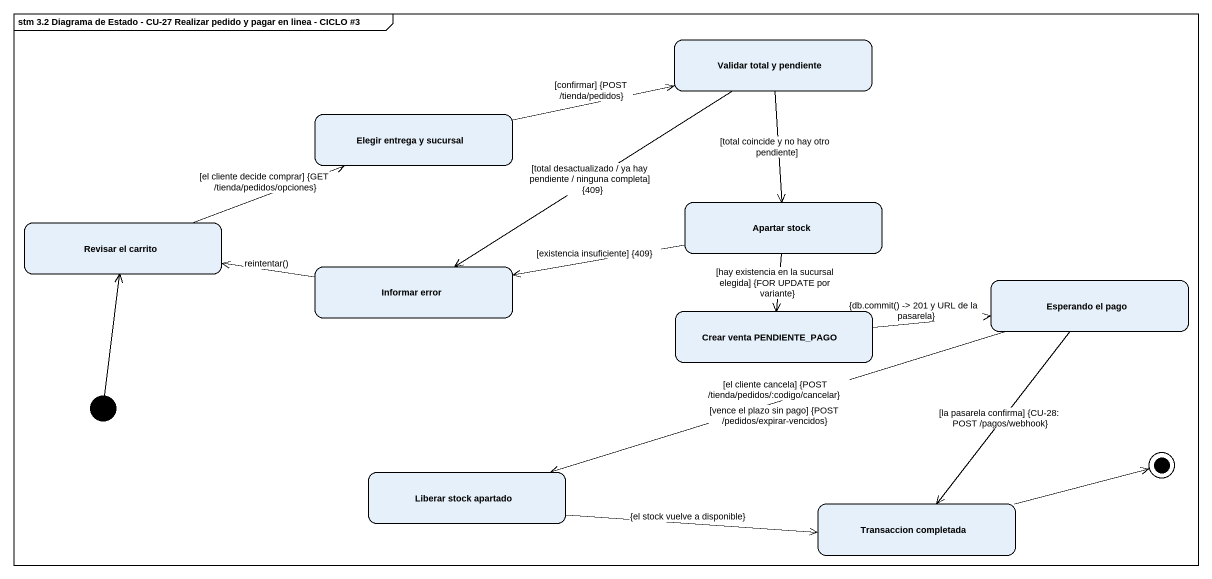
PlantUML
@startuml
mainframe stm 3.2 Diagrama de Estado - CU-27 Realizar pedido y pagar en linea - CICLO #3
hide empty description
state "Validar total y pendiente" as Validar_total_y_pendiente
state "Elegir entrega y sucursal" as Elegir_entrega_y_sucursal
state "Revisar el carrito" as Revisar_el_carrito
state "Apartar stock" as Apartar_stock
state "Informar error" as Informar_error
state "Crear venta PENDIENTE_PAGO" as Crear_venta_PENDIENTE_PAGO
state "Esperando el pago" as Esperando_el_pago
state "Liberar stock apartado" as Liberar_stock_apartado
state "Transaccion completada" as Transaccion_completada
[*] -up-> Revisar_el_carrito
Validar_total_y_pendiente --> Apartar_stock : [total coincide y no hay otro pendiente]
Validar_total_y_pendiente --> Informar_error : [total desactualizado / ya hay pendiente / ninguna completa] {409}
Elegir_entrega_y_sucursal -right-> Validar_total_y_pendiente : [confirmar] {POST /tienda/pedidos}
Revisar_el_carrito -right-> Elegir_entrega_y_sucursal : [el cliente decide comprar] {GET /tienda/pedidos/opciones}
Apartar_stock -left-> Informar_error : [existencia insuficiente] {409}
Apartar_stock --> Crear_venta_PENDIENTE_PAGO : [hay existencia en la sucursal elegida] {FOR UPDATE por variante}
Informar_error -left-> Revisar_el_carrito : reintentar()
Crear_venta_PENDIENTE_PAGO -right-> Esperando_el_pago : {db.commit() -> 201 y URL de la pasarela}
Esperando_el_pago -left-> Liberar_stock_apartado : [el cliente cancela] {POST /tienda/pedidos/:codigo/cancelar}
Esperando_el_pago -left-> Liberar_stock_apartado : [vence el plazo sin pago] {POST /pedidos/expirar-vencidos}
Esperando_el_pago --> Transaccion_completada : [la pasarela confirma] {CU-28: POST /pagos/webhook}
Liberar_stock_apartado -right-> Transaccion_completada : {el stock vuelve a disponible}
Transaccion_completada -right-> [*]
@enduml
